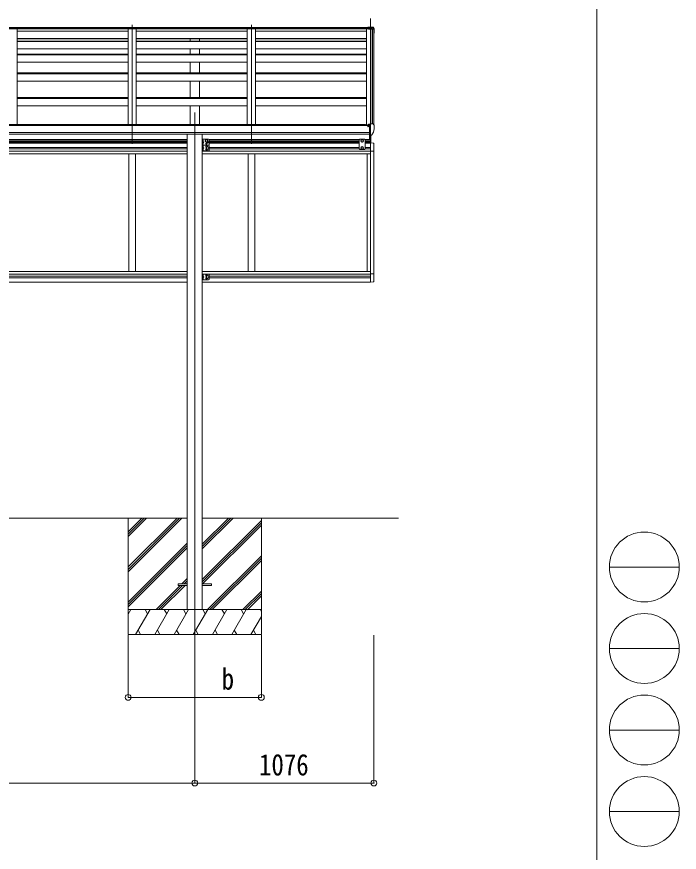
# Model space of a CAD drawing. Units: millimetres at full size, sheet at 1:35; details may follow other scales. Extents: x -9783 to 9892, y -6828 to 6752.
# Drawn here: x 5912 to 9892, y -2978 to 2045 of the extents above; entities that cross this region are included whole.
import ezdxf
from ezdxf.enums import TextEntityAlignment as Align

# ---------------------------------------------------------------- set-up
doc = ezdxf.new("R2010")
doc.units = ezdxf.units.MM
doc.header["$LTSCALE"] = 35
doc.header["$PDMODE"] = 32
doc.header["$PDSIZE"] = 35
for name, color, linetype, lineweight in [('0-0_0', 7, 'Continuous', 9), ('0-1_本体', 4, 'Continuous', 9), ('0-2_部品', 7, 'Continuous', 9), ('0-8_PARTS2', 2, 'Continuous', 9), ('0-A_寸法', 6, 'Continuous', 9), ('1-1_GLASS', 4, 'Continuous', 9), ('1-2_GLASS_SEAL', 7, 'Continuous', 9), ('F-0_240', 7, 'Continuous', 9)]:
    doc.layers.add(name, color=color, linetype=linetype, lineweight=lineweight)
doc.styles.add('ＭＳ ゴシック', font='')
doc.styles.get('ＭＳ ゴシック').set_extended_font_data('MS Gothic')

msp = doc.modelspace()

# ---------------------------------------------------------------- linework, layer by layer
at = {"layer": '0-0_0'}
for p, q in [((4126.42, -968.88), (6936.02, -968.88)), ((6581.22, -968.88), (6581.22, -1668.88)), ((6581.22, -1263.06), (6875.39, -968.88)), ((6581.22, -1277.2), (6889.54, -968.88)), ((6581.22, -1291.34), (6903.68, -968.88)), ((6581.22, -1079.21), (6691.55, -968.88)), ((6581.22, -1065.07), (6677.4, -968.88)), ((6581.22, -1050.93), (6663.26, -968.88)), ((7026.42, -968.88), (8206.09, -968.88)), ((7026.42, -1154.51), (7212.05, -968.88)), ((7026.42, -1140.37), (7197.9, -968.88)), ((7026.42, -1126.22), (7183.76, -968.88)), ((7026.42, -1338.35), (7381.22, -983.56)), ((7026.42, -1352.5), (7381.22, -997.7)), ((7381.22, -968.88), (7381.22, -1668.88)), ((7027.83, -1365.22), (7381.22, -1011.84)), ((6581.22, -1475.19), (6936.02, -1120.39)), ((6581.22, -1489.33), (6936.02, -1134.53)), ((6581.22, -1503.47), (6936.02, -1148.67)), ((7058.02, -1518.88), (7381.22, -1195.69)), ((7072.17, -1518.88), (7381.22, -1209.83)), ((7086.31, -1518.88), (7381.22, -1223.97)), ((6903.31, -1365.22), (6936.02, -1332.52)), ((6917.45, -1365.22), (6936.02, -1346.66)), ((6749.66, -1518.88), (6894.31, -1374.22)), ((6763.8, -1518.88), (6908.45, -1374.22)), ((6777.94, -1518.88), (6922.6, -1374.22)), ((6931.6, -1365.22), (6936.02, -1360.8)), ((7270.16, -1518.88), (7381.22, -1407.82)), ((7284.3, -1518.88), (7381.22, -1421.96)), ((7298.44, -1519.72), (7381.22, -1436.95)), ((7381.22, -1518.88), (6581.22, -1518.88)), ((6581.22, -1546.38), (6597.09, -1518.88)), ((6625.96, -1668.88), (6712.56, -1518.88)), ((6697.56, -1544.86), (6682.56, -1518.88)), ((6741.43, -1668.88), (6828.03, -1518.88)), ((6813.03, -1544.86), (6798.03, -1518.88)), ((6856.9, -1668.88), (6943.5, -1518.88)), ((6928.5, -1544.86), (6913.5, -1518.88)), ((6972.37, -1668.88), (7058.97, -1518.88)), ((7043.97, -1544.86), (7028.97, -1518.88)), ((7087.84, -1668.88), (7174.44, -1518.88)), ((7159.44, -1544.86), (7144.44, -1518.88)), ((7203.31, -1668.88), (7289.91, -1518.88)), ((7259.91, -1518.88), (7274.91, -1544.86)), ((7375.38, -1518.88), (7381.22, -1528.98)), ((7318.78, -1668.88), (7381.22, -1560.74)), ((6640.96, -1642.9), (6655.96, -1668.88)), ((6756.43, -1642.9), (6771.43, -1668.88)), ((6871.9, -1642.9), (6886.9, -1668.88)), ((6987.37, -1642.9), (7002.37, -1668.88)), ((7102.84, -1642.9), (7117.84, -1668.88)), ((7218.31, -1642.9), (7233.31, -1668.88)), ((7333.78, -1642.9), (7348.78, -1668.88)), ((6581.22, -1668.88), (7381.22, -1668.88))]:
    msp.add_line(p, q, dxfattribs=at)
at = {"layer": '0-1_本体'}
for p, q in [((8025.21, 1973.61), (3037.22, 1973.61)), ((8025.21, 1972.7), (3037.22, 1972.7)), ((3040.72, 1980.81), (8021.71, 1980.81)), ((8021.71, 1979.23), (3040.72, 1979.23)), ((5914.22, 1972.7), (5914.22, 1397.9)), ((6580.22, 1972.7), (6580.22, 1397.9)), ((6630.22, 1972.7), (6630.22, 1397.9)), ((7296.22, 1972.7), (7296.22, 1397.9)), ((7346.22, 1972.7), (7346.22, 1397.9)), ((8012.22, 1972.7), (8012.22, 1391.48)), ((8047.52, 1401.29), (8047.52, 1971.14)), ((8048.21, 1971.14), (8048.21, 1401.29)), ((8056.26, 1970.72), (8048.43, 1971.13)), ((8057.2, 1969.88), (8057.22, 1394.75)), ((6580.22, 1957.5), (5914.22, 1957.5)), ((6580.22, 1913.97), (5914.22, 1913.97)), ((6580.22, 1912.89), (5914.22, 1912.89)), ((6580.22, 1911.59), (5914.22, 1911.59)), ((7296.22, 1957.5), (6630.22, 1957.5)), ((7296.22, 1913.97), (6630.22, 1913.97)), ((7296.22, 1912.89), (6630.22, 1912.89)), ((7296.22, 1911.59), (6630.22, 1911.59)), ((6953.72, 1898.4), (6953.72, 1911.59)), ((7008.72, 1898.4), (7008.72, 1911.59)), ((8012.22, 1957.5), (7346.22, 1957.5)), ((8012.22, 1913.97), (7346.22, 1913.97)), ((8012.22, 1912.89), (7346.22, 1912.89)), ((8012.22, 1911.59), (7346.22, 1911.59)), ((5914.22, 1898.4), (6580.22, 1898.4)), ((5914.22, 1895.82), (6580.22, 1895.82)), ((6630.22, 1898.4), (7296.22, 1898.4)), ((6630.22, 1895.82), (7296.22, 1895.82)), ((7346.22, 1898.4), (8012.22, 1898.4)), ((7346.22, 1895.82), (8012.22, 1895.82)), ((5914.22, 1851.08), (6580.22, 1851.08)), ((5914.22, 1819.61), (6580.22, 1819.61)), ((5914.22, 1815.63), (6580.22, 1815.63)), ((6630.22, 1851.08), (7296.22, 1851.08)), ((6630.22, 1819.61), (7296.22, 1819.61)), ((6630.22, 1815.63), (7296.22, 1815.63)), ((6953.72, 1819.61), (6953.72, 1851.08)), ((7008.72, 1819.61), (7008.72, 1851.08)), ((7346.22, 1851.08), (8012.22, 1851.08)), ((7346.22, 1819.61), (8012.22, 1819.61)), ((7346.22, 1815.63), (8012.22, 1815.63)), ((5914.22, 1771.18), (6580.22, 1771.18)), ((6630.22, 1771.18), (7296.22, 1771.18)), ((6953.72, 1706.75), (6953.72, 1771.18)), ((7008.72, 1706.75), (7008.72, 1771.18)), ((7346.22, 1771.18), (8012.22, 1771.18)), ((5914.22, 1706.75), (6580.22, 1706.75)), ((5914.22, 1701.38), (6580.22, 1701.38)), ((6630.22, 1706.75), (7296.22, 1706.75)), ((6630.22, 1701.38), (7296.22, 1701.38)), ((7346.22, 1706.75), (8012.22, 1706.75)), ((7346.22, 1701.38), (8012.22, 1701.38)), ((5914.22, 1657.32), (6580.22, 1657.32)), ((6630.22, 1657.32), (7296.22, 1657.32)), ((6953.72, 1560.12), (6953.72, 1657.32)), ((7008.72, 1560.12), (7008.72, 1657.32)), ((7346.22, 1657.32), (8012.22, 1657.32)), ((5914.22, 1560.12), (6580.22, 1560.12)), ((6630.22, 1560.12), (7296.22, 1560.12)), ((7346.22, 1560.12), (8012.22, 1560.12)), ((5914.22, 1553.36), (6580.22, 1553.36)), ((5914.22, 1509.79), (6580.22, 1509.79)), ((6630.22, 1553.36), (7296.22, 1553.36)), ((6630.22, 1509.79), (7296.22, 1509.79)), ((6953.72, 1397.9), (6953.72, 1509.79)), ((7008.72, 1397.9), (7008.72, 1509.79)), ((7346.22, 1553.36), (8012.22, 1553.36)), ((7346.22, 1509.79), (8012.22, 1509.79)), ((8030.71, 1391.48), (3031.72, 1391.48)), ((8007.22, 1397.9), (3055.21, 1397.9)), ((8007.22, 1391.48), (8007.22, 1397.82)), ((3031.72, 1349.89), (8030.71, 1349.89)), ((8030.71, 1338.04), (3031.72, 1338.12)), ((6936.02, 1336.33), (6936.02, -1518.88)), ((7026.42, 1336.33), (7026.42, -1518.88))]:
    msp.add_line(p, q, dxfattribs=at)
msp.add_circle((8023.24, 1386.38), 3, dxfattribs=at)
msp.add_arc((8056.21, 1969.72), 1, 6.67014, 87, dxfattribs=at)
at = {"layer": '0-2_部品'}
for p, q in [((8021.71, 1981.94), (8037.21, 1982.88)), ((8021.71, 1981.94), (8021.71, 1981.17)), ((8021.71, 1981.17), (8021.71, 1980.44)), ((8021.71, 1980.05), (8037.21, 1980.87)), ((8021.71, 1980.44), (8021.71, 1980.05)), ((8021.71, 1980.05), (8021.71, 1977.65)), ((8021.71, 1977.65), (8025.21, 1977.83)), ((8021.71, 1976.35), (8021.71, 1977.65)), ((8021.71, 1976.35), (8025.21, 1976.35)), ((8048.31, 1972.64), (8025.21, 1974.04)), ((8025.21, 1974.04), (8025.21, 1971.14)), ((8048.28, 1971.14), (8025.21, 1971.14)), ((8037.21, 1982.88), (8041.25, 1982.64)), ((8037.21, 1982.11), (8037.21, 1982.88)), ((8037.21, 1982.88), (8037.21, 1982.11)), ((8037.21, 1982.11), (8037.21, 1981.39)), ((8037.21, 1978.47), (8037.21, 1980.87)), ((8053, 1980.03), (8037.21, 1980.87)), ((8047.17, 1982.27), (8053.43, 1981.89)), ((8056.29, 1970.72), (8048.28, 1971.14)), ((8048.31, 1973.3), (8056.37, 1972.91)), ((8048.31, 1972.64), (8056.37, 1972.22)), ((8052.87, 1981.16), (8052.87, 1980.43)), ((8053, 1980.03), (8057.43, 1972.62)), ((8054.19, 1981.47), (8058.67, 1975.04)), ((8057.71, 1968.55), (8057.71, 1969.23)), ((8058.67, 1975.04), (8058.67, 1971.52)), ((8059.21, 1973.32), (8059.21, 1969.23)), ((8059.21, 1968.55), (8059.21, 1969.23)), ((8020.71, 1395.44), (8020.71, 1391.48)), ((8035.71, 1396.61), (8021.71, 1396.55)), ((8025.21, 1396.57), (8025.21, 1398.46)), ((8025.71, 1386.38), (8025.41, 1386.38)), ((8026.24, 1386.38), (8025.71, 1386.38)), ((8026.04, 1398.88), (8035.71, 1399.6)), ((8030.71, 1391.56), (8037.21, 1391.96)), ((8035.71, 1400.38), (8037.21, 1400.38)), ((8035.71, 1400.38), (8035.71, 1394.21)), ((8037.21, 1332.79), (8037.21, 1401.29)), ((8052.3, 1400.73), (8056.37, 1394.92)), ((8059.21, 1391.92), (8059.21, 1391.29)), ((8030.71, 1335.99), (8036.21, 1335.99)), ((8036.71, 1334.99), (8036.21, 1335.99)), ((8037.21, 1334.99), (8036.71, 1334.99)), ((8038.71, 1332.89), (8037.21, 1332.79)), ((8038.71, 1332.89), (8042.42, 1333.11)), ((8044.84, 1334.61), (8054.58, 1349.99))]:
    msp.add_line(p, q, dxfattribs=at)
at = {"layer": '0-2_部品', "color": 4}
for p, q in [((6881.22, -1365.22), (6881.22, -1374.22)), ((6881.22, -1365.22), (6936.02, -1365.22)), ((6881.22, -1374.22), (6936.02, -1374.22)), ((7026.42, -1365.22), (7081.22, -1365.22)), ((7026.42, -1374.22), (7081.22, -1374.22)), ((7081.22, -1365.22), (7081.22, -1374.22))]:
    msp.add_line(p, q, dxfattribs=at)
at = {"layer": '0-2_部品'}
for points in [[(8037.21, 1978.47), (8025.21, 1978.05), (8025.21, 1974.68)], [(8048.31, 1973.3), (8025.21, 1974.68), (8025.21, 1974.04)], [(8037.21, 1980.87), (8037.21, 1981.39), (8037.21, 1982.11)], [(8053.43, 1981.89), (8053.31, 1981.89), (8052.97, 1981.67), (8052.87, 1981.16)], [(8052.87, 1980.43), (8052.93, 1980.22), (8053, 1980.03)], [(8020.71, 1387.99), (8020.71, 1386.38), (8020.24, 1386.38)], [(8025.41, 1387.57), (8025.41, 1386.38), (8020.71, 1386.38)], [(8026.04, 1398.88), (8025.87, 1398.86), (8025.71, 1398.83), (8025.57, 1398.79), (8025.45, 1398.73), (8025.35, 1398.67), (8025.27, 1398.61), (8025.23, 1398.54), (8025.21, 1398.46)], [(8030.71, 1335.99), (8030.71, 1394.21), (8035.71, 1394.21)], [(8037.21, 1401.29), (8049.21, 1401.29), (8051.55, 1401.15)], [(8037.21, 1346.68), (8034.05, 1347.09), (8030.71, 1347.52)]]:
    msp.add_lwpolyline(points, dxfattribs=at)
for centre, radius, start, end in [((8056.64, 2185.72), 203.67, 265.66569, 267.33529), ((8053.36, 1980.89), 1, 34.92333, 86.50831), ((8056.21, 1969.23), 1.5, 0.10179, 87.11637), ((8056.22, 1969.23), 2.99, 0.10179, 87.11637), ((7858.7, 1968.9), 199.01, 355.91195, 359.99961), ((7858.7, 1968.55), 199.01, 355.91198, 359.99961), ((7858.71, 1968.55), 200.5, 351.88835, 359.99962), ((8055.95, 1969.71), 3.27, 33.61079, 63.09912), ((8023.21, 1386.38), 2.5, 28.35764, 180), ((8023.21, 1386.38), 2.5, 0, 28.35764), ((8051.49, 1400.15), 1, 35, 86.5), ((7866.72, 1391.3), 192.49, 347.8767, 359.9992), ((8056.21, 1391.92), 3, 0, 87), ((8042.24, 1336.11), 3, 273.5, 330), ((8051.99, 1351.49), 3, 330, 348.16652)]:
    msp.add_arc(centre, radius, start, end, dxfattribs=at)
for centre, major_axis, ratio, start_param, end_param in [((8056.21, 1969.36), (0.11, 3.55), 0.844901, 5.9032824, 6.268104), ((8056.21, 1973.32), (0, -3.01), 0.996195, 1.5707963, 2.1816616), ((8021.71, 1395.45), (0.02, 1.1), 0.906239, 0.0206394, 1.5914357)]:
    msp.add_ellipse(centre, major_axis=major_axis, ratio=ratio, start_param=start_param, end_param=end_param, dxfattribs=at)
at = {"layer": '0-8_PARTS2'}
for p, q in [((8037.21, 2034.13), (8037.22, 1280.35)), ((6605.22, 1280.35), (6605.22, 1996.83)), ((7321.22, 1280.35), (7321.22, 1996.83)), ((8037.22, 1783.44), (8037.22, 1280.35)), ((6981.22, 1469.16), (6981.22, -1742.41))]:
    msp.add_line(p, q, dxfattribs=at)
at = {"layer": '0-A_寸法'}
for p, q in [((6581.22, -2046.77), (6581.22, -1672.36)), ((6981.22, -2561.76), (6981.22, -1672.36)), ((7381.22, -2046.77), (7381.22, -1672.36)), ((8057.21, -2561.76), (8057.21, -1672.36)), ((6581.22, -2046.77), (7381.22, -2046.77)), ((4081.22, -2561.76), (6981.22, -2561.76)), ((6981.22, -2561.76), (8057.21, -2561.76))]:
    msp.add_line(p, q, dxfattribs=at)
for p in [(6581.22, -2046.77), (7381.22, -2046.77), (6981.22, -2561.76), (8057.21, -2561.76)]:
    msp.add_point(p, dxfattribs=at)
at = {"layer": '1-1_GLASS'}
for p, q in [((5598.22, 1306.79), (6936.02, 1306.79)), ((7066.42, 1306.79), (7972.72, 1306.79)), ((8001.72, 1306.79), (8037.22, 1306.79)), ((5598.22, 1303.29), (6936.02, 1303.29)), ((5598.22, 1294.29), (6936.02, 1294.29)), ((5598.22, 1290.79), (6936.02, 1290.79)), ((6936.02, 1285.79), (5598.22, 1285.79)), ((5598.22, 1259.79), (6936.02, 1259.79)), ((7068.39, 1303.29), (7969.72, 1303.29)), ((7068.42, 1294.29), (7969.72, 1294.29)), ((7068.42, 1290.79), (7969.72, 1290.79)), ((7969.72, 1285.79), (7068.42, 1285.79)), ((7068.42, 1259.79), (7969.72, 1259.79)), ((8004.72, 1303.29), (8037.22, 1303.29)), ((8004.72, 1294.29), (8037.22, 1294.29)), ((8004.72, 1290.79), (8037.22, 1290.79)), ((8037.22, 1285.79), (8004.72, 1285.79)), ((8004.72, 1259.79), (8037.22, 1259.79)), ((8037.22, 1286.49), (8037.22, 1086.29)), ((5556.22, 1237.29), (6936.02, 1237.29)), ((5556.22, 1221.29), (6936.02, 1221.29)), ((5598.22, 1250.79), (6936.02, 1250.79)), ((6585.22, 1221.29), (6585.22, 1151.29)), ((6585.22, 514.29), (6585.22, 1221.29)), ((6625.22, 1221.29), (6625.22, 1151.29)), ((6625.22, 514.29), (6625.22, 1221.29)), ((8037.22, 1237.29), (7026.42, 1237.29)), ((7026.42, 1221.29), (8037.22, 1221.29)), ((7068.42, 1250.79), (7969.72, 1250.79)), ((7301.22, 1221.29), (7301.22, 1151.29)), ((7301.22, 514.29), (7301.22, 1221.29)), ((7341.22, 1221.29), (7341.22, 1151.29)), ((7341.22, 514.29), (7341.22, 1221.29)), ((8004.72, 1250.79), (8037.22, 1250.79)), ((8017.22, 1221.29), (8017.22, 1151.29)), ((8017.22, 1221.29), (8017.22, 1151.29)), ((8017.22, 1221.29), (8017.22, 514.29)), ((8017.22, 1221.29), (8017.22, 514.29)), ((8037.22, 1221.29), (8037.22, 449.29)), ((8057.22, 1237.09), (8057.22, 1135.49)), ((8057.22, 1221.29), (8057.22, 498.49)), ((5556.22, 514.29), (6936.02, 514.29)), ((7026.42, 514.29), (8037.22, 514.29)), ((8037.22, 514.29), (8037.22, 498.29)), ((5556.22, 498.29), (6936.02, 498.29)), ((5598.22, 484.79), (6936.02, 484.79)), ((5598.22, 475.79), (6936.02, 475.79)), ((7026.42, 498.29), (8037.22, 498.29)), ((7068.42, 484.79), (8037.22, 484.79)), ((7068.42, 475.79), (8037.22, 475.79)), ((5556.22, 449.79), (6936.02, 449.79)), ((7026.42, 449.79), (8037.22, 449.79))]:
    msp.add_line(p, q, dxfattribs=at)
at = {"layer": '1-2_GLASS_SEAL'}
for p, q in [((7026.42, 1308.09), (7026.42, 1273.09)), ((7063.42, 1308.09), (7026.42, 1308.09)), ((7028.92, 1308.09), (7028.92, 1273.09)), ((7973.72, 1308.09), (7969.72, 1304.09)), ((8000.72, 1308.09), (7973.72, 1308.09)), ((8000.72, 1308.09), (8004.72, 1304.09)), ((8031.72, 1307.09), (8031.72, 1336.29)), ((8037.22, 1333.09), (8037.22, 1286.58)), ((8038.72, 1286.58), (8038.72, 1333.18)), ((7026.42, 1273.09), (7026.42, 1238.09)), ((7063.42, 1273.09), (7026.42, 1273.09)), ((7063.42, 1273.09), (7026.42, 1273.09)), ((7029.42, 1295.59), (7028.92, 1295.68)), ((7028.92, 1290.59), (7035.92, 1290.59)), ((7029.42, 1277.59), (7028.92, 1277.68)), ((7028.92, 1273.09), (7028.92, 1238.09)), ((7029.42, 1260.59), (7028.92, 1260.68)), ((7029.42, 1303.59), (7030.22, 1303.45)), ((7029.42, 1295.59), (7030.22, 1295.73)), ((7029.42, 1285.59), (7030.22, 1285.45)), ((7029.42, 1277.59), (7030.22, 1277.73)), ((7029.42, 1268.59), (7030.22, 1268.45)), ((7029.42, 1260.59), (7030.22, 1260.73)), ((7068.42, 1303.09), (7068.42, 1278.09)), ((7068.42, 1268.09), (7068.42, 1243.09)), ((7969.72, 1304.09), (7969.72, 1250.59)), ((7987.22, 1263.1), (7980.72, 1259.34)), ((7980.72, 1259.34), (7980.72, 1251.84)), ((7993.72, 1259.34), (7987.22, 1263.1)), ((7993.72, 1251.84), (7993.72, 1259.34)), ((8004.72, 1250.59), (8004.72, 1304.09)), ((8037.22, 1286.59), (8052.5, 1285.79)), ((8057.72, 1280.3), (8057.72, 1237.39)), ((7063.42, 1238.09), (7026.42, 1238.09)), ((7028.92, 1255.59), (7035.92, 1255.59)), ((7029.42, 1242.59), (7028.92, 1242.68)), ((7029.42, 1250.59), (7030.22, 1250.45)), ((7029.42, 1242.59), (7030.22, 1242.73)), ((7973.72, 1246.59), (7969.72, 1250.59)), ((8000.72, 1246.59), (7973.72, 1246.59)), ((7980.72, 1251.84), (7987.22, 1248.08)), ((7987.22, 1248.08), (7993.72, 1251.84)), ((8000.72, 1246.59), (8004.72, 1250.59)), ((8037.22, 1237.39), (8057.72, 1237.39)), ((7026.42, 498.09), (7026.42, 463.09)), ((7063.42, 498.09), (7026.42, 498.09)), ((7063.42, 463.09), (7026.42, 463.09)), ((7028.92, 498.09), (7028.92, 463.09)), ((7029.42, 485.59), (7028.92, 485.68)), ((7028.92, 480.59), (7035.92, 480.59)), ((7029.42, 467.59), (7028.92, 467.68)), ((7029.42, 493.59), (7030.22, 493.45)), ((7029.42, 485.59), (7030.22, 485.73)), ((7029.42, 475.59), (7030.22, 475.45)), ((7029.42, 467.59), (7030.22, 467.73)), ((7068.42, 493.09), (7068.42, 468.09)), ((8037.22, 498.78), (8057.72, 498.78)), ((8057.72, 455.88), (8057.72, 498.78)), ((8037.22, 449.58), (8052.5, 450.39))]:
    msp.add_line(p, q, dxfattribs=at)
for points in [[(7051.42, 1291.58), (7044.92, 1295.34), (7044.92, 1302.84), (7051.42, 1306.6), (7057.92, 1302.84), (7057.92, 1295.34)], [(7058.42, 1248.08), (7051.92, 1251.84), (7051.92, 1259.34), (7058.42, 1263.1), (7064.92, 1259.34), (7064.92, 1251.84)], [(7058.42, 473.08), (7051.92, 476.84), (7051.92, 484.34), (7058.42, 488.09), (7064.92, 484.34), (7064.92, 476.84)]]:
    msp.add_lwpolyline(points, close=True, dxfattribs=at)
for points in [[(7980.72, 1302.84), (7987.22, 1306.6), (7993.72, 1302.84)], [(7028.53, 1299.59), (7029.16, 1300.78), (7031.39, 1301.89)], [(7028.53, 1299.59), (7029.16, 1298.4), (7031.39, 1297.29)], [(7028.53, 1281.59), (7029.16, 1282.78), (7031.39, 1283.89)], [(7028.53, 1281.59), (7029.16, 1280.4), (7031.39, 1279.29)], [(7028.53, 1264.59), (7029.16, 1265.78), (7031.39, 1266.89)], [(7028.53, 1264.59), (7029.16, 1263.4), (7031.39, 1262.29)], [(7029.42, 1295.59), (7029.42, 1303.59), (7028.92, 1303.5), (7028.92, 1295.68)], [(7028.92, 1295.59), (7035.92, 1290.59), (7028.92, 1285.59)], [(7029.42, 1277.59), (7029.42, 1285.59), (7028.92, 1285.5), (7028.92, 1277.68)], [(7029.42, 1260.59), (7029.42, 1268.59), (7028.92, 1268.5), (7028.92, 1260.68)], [(7028.92, 1260.59), (7035.92, 1255.59), (7028.92, 1250.59)], [(7993.72, 1302.84), (7993.72, 1295.34), (7987.22, 1291.58), (7980.72, 1295.34), (7980.72, 1302.84)], [(7028.53, 1246.59), (7029.16, 1247.78), (7031.39, 1248.89)], [(7028.53, 1246.59), (7029.16, 1245.4), (7031.39, 1244.29)], [(7029.42, 1242.59), (7029.42, 1250.59), (7028.92, 1250.5), (7028.92, 1242.68)], [(7028.53, 489.59), (7029.16, 490.78), (7031.39, 491.89)], [(7028.53, 489.59), (7029.16, 488.4), (7031.39, 487.29)], [(7028.53, 471.59), (7029.16, 472.78), (7031.39, 473.89)], [(7028.53, 471.59), (7029.16, 470.4), (7031.39, 469.29)], [(7029.42, 485.59), (7029.42, 493.59), (7028.92, 493.5), (7028.92, 485.68)], [(7028.92, 485.59), (7035.92, 480.59), (7028.92, 475.59)], [(7029.42, 467.59), (7029.42, 475.59), (7028.92, 475.5), (7028.92, 467.68)]]:
    msp.add_lwpolyline(points, dxfattribs=at)
for centre, radius in [((7051.42, 1299.09), 8.5), ((7051.42, 1299.09), 7.5), ((7987.22, 1299.09), 8.5), ((7987.22, 1299.09), 7.5), ((7051.42, 1299.09), 6.5), ((7051.42, 1282.09), 4.25), ((7058.42, 1255.59), 8.5), ((7058.42, 1255.59), 7.5), ((7058.42, 1255.59), 6.5), ((7987.22, 1255.59), 8.5), ((7987.22, 1255.59), 7.5), ((7987.22, 1299.09), 6.5), ((7987.22, 1255.59), 6.5), ((7058.42, 480.59), 8.5), ((7058.42, 480.59), 7.5), ((7058.42, 480.59), 6.5)]:
    msp.add_circle(centre, radius, dxfattribs=at)
for centre, radius, start, end in [((7063.42, 1303.09), 5, 0, 90), ((7030.06, 1302.56), 0.9, 32.05588, 80), ((7030.06, 1296.62), 0.9, 280, 327.94412), ((7030.06, 1284.56), 0.9, 32.05588, 80), ((7030.06, 1278.62), 0.9, 280, 327.94412), ((7030.06, 1267.56), 0.9, 32.05588, 80), ((7030.06, 1261.62), 0.9, 280, 327.94412), ((7025.32, 1299.59), 6.5, 327.94412, 32.05588), ((7025.32, 1281.59), 6.5, 327.94412, 32.05588), ((7025.32, 1264.59), 6.5, 327.94412, 32.05588), ((7051.42, 1264.09), 4.25, 353.70569, 265.23923), ((7058.42, 1290.59), 4.25, 173.70569, 85.23923), ((7063.42, 1278.09), 5, 270, 0), ((7063.42, 1268.09), 5, 0, 90), ((8052.22, 1280.3), 5.5, 0, 87), ((7030.06, 1249.56), 0.9, 32.05588, 80), ((7030.06, 1243.62), 0.9, 280, 327.94412), ((7025.32, 1246.59), 6.5, 327.94412, 32.05588), ((7051.42, 1247.09), 4.25, 94.76077, 6.29431), ((7063.42, 1243.09), 5, 270, 0), ((7030.06, 492.56), 0.9, 32.05588, 80), ((7030.06, 486.62), 0.9, 280, 327.94412), ((7030.06, 474.56), 0.9, 32.05588, 80), ((7030.06, 468.62), 0.9, 280, 327.94412), ((7025.32, 489.59), 6.5, 327.94412, 32.05588), ((7025.32, 471.59), 6.5, 327.94412, 32.05588), ((7051.42, 489.09), 4.25, 353.70569, 265.23923), ((7051.42, 472.09), 4.25, 94.76077, 6.29431), ((7063.42, 493.09), 5, 0, 90), ((7063.42, 468.09), 5, 270, 0), ((8052.22, 455.88), 5.5, 273, 0)]:
    msp.add_arc(centre, radius, start, end, dxfattribs=at)
at = {"layer": 'F-0_240', "color": 5}
msp.add_line((9396.97, 6751.9), (9396.97, -6828.1), dxfattribs=at)
at = {"layer": 'F-0_240', "color": 4}
for p, q in [((9471.77, -1263.1), (9891.77, -1263.1)), ((9471.77, -1753.1), (9891.77, -1753.1)), ((9471.77, -2243.1), (9891.77, -2243.1)), ((9471.77, -2733.1), (9891.77, -2733.1))]:
    msp.add_line(p, q, dxfattribs=at)
for centre in [(9681.77, -1263.1), (9681.77, -1753.1), (9681.77, -2243.1), (9681.77, -2733.1)]:
    msp.add_circle(centre, 210, dxfattribs=at)

# ---------------------------------------------------------------- texts
at = {"layer": '0-A_寸法', "color": 7, "style": 'ＭＳ ゴシック', "width": 0.85}
for s, p in [('b', (7143.22, -2038.77)), ('1076', (7367.21, -2554.76))]:
    msp.add_text(s, height=129, dxfattribs=at).set_placement(p, align=Align.BOTTOM_LEFT)

doc.saveas('drawing.dxf')
